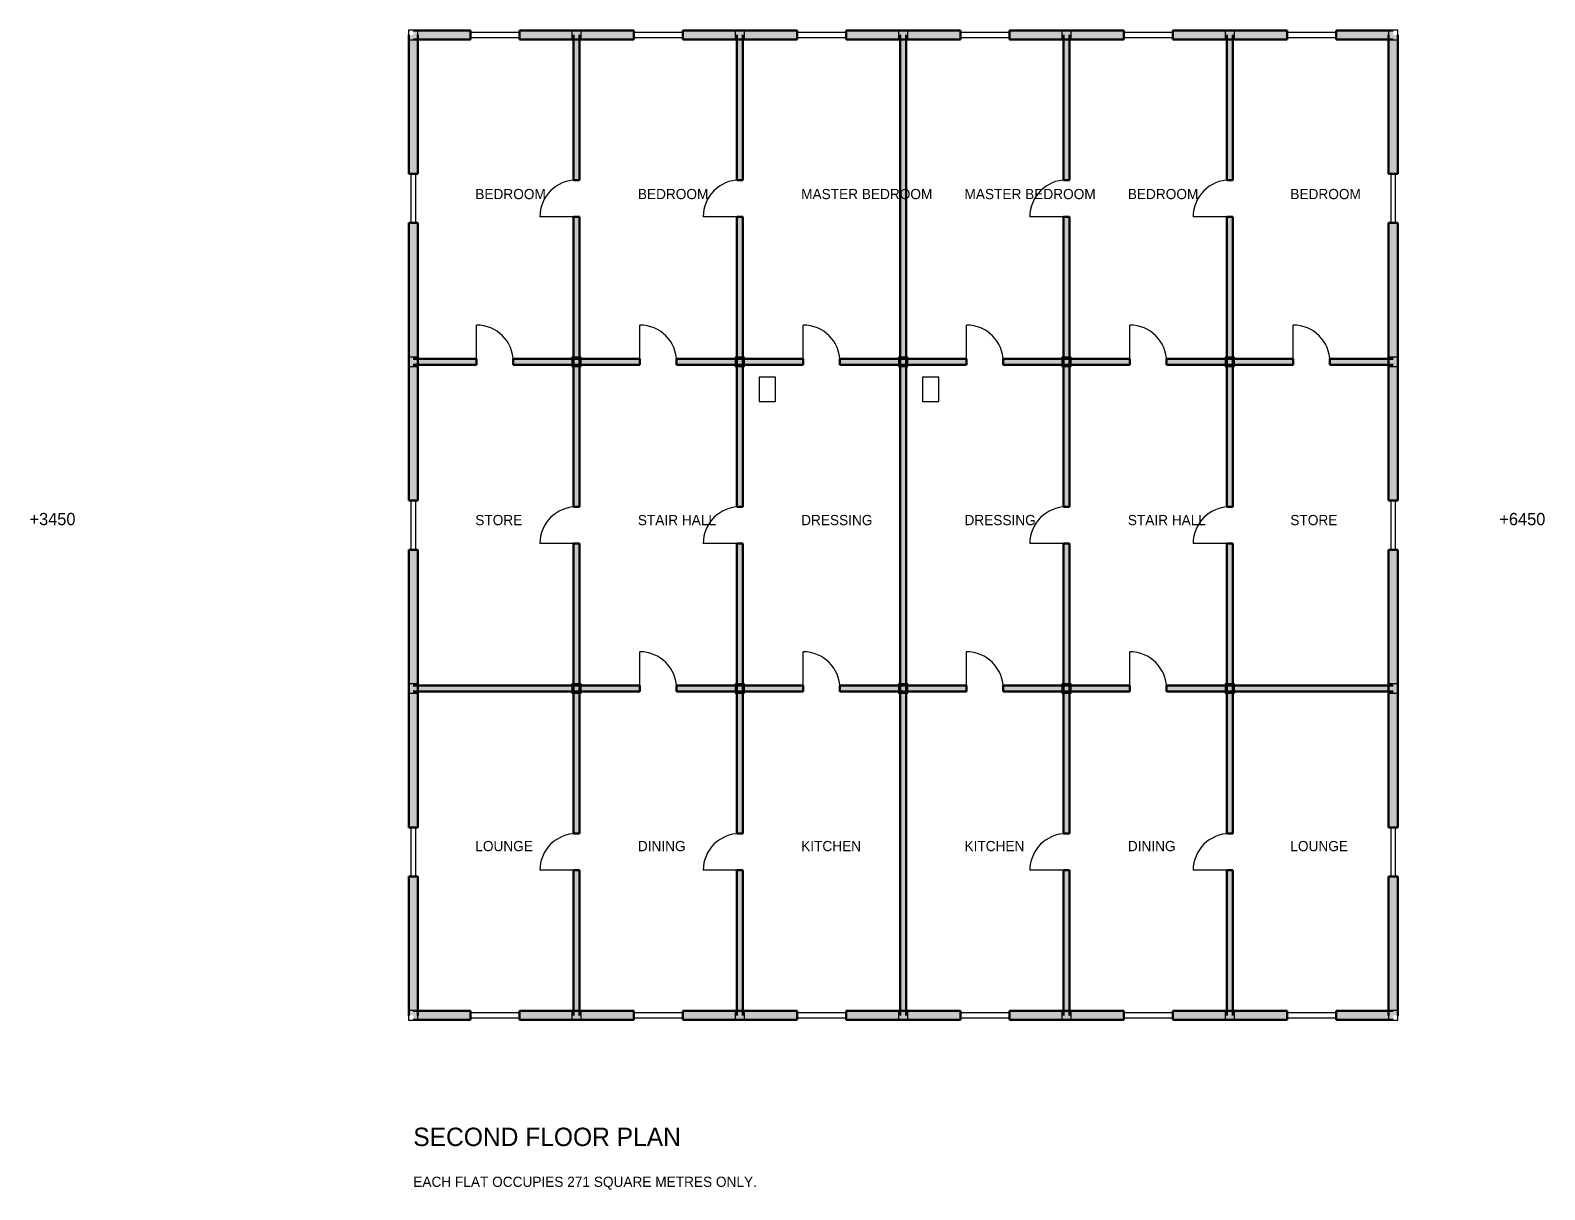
# Model space of a CAD drawing. Header units: millimetres. Extents: x -115 to 209599, y -4269 to 24115.
# Drawn here: x 62620 to 99711, y -4269 to 24115 of the extents above; entities that cross this region are included whole.
import ezdxf

# ---------------------------------------------------------------- set-up
doc = ezdxf.new("R2010")
doc.units = ezdxf.units.MM
for name, color, linetype in [('COLUMN', 6, 'CONTINUOUS'), ('DOOR', 3, 'CONTINUOUS'), ('HATCH', 5, 'CONTINUOUS'), ('SANITARY', 1, 'CONTINUOUS'), ('TEXT', 7, 'CONTINUOUS'), ('WALL', 4, 'CONTINUOUS'), ('WIND', 2, 'CONTINUOUS')]:
    doc.layers.add(name, color=color, linetype=linetype)

msp = doc.modelspace()

# ---------------------------------------------------------------- hatches: boundary and pattern name
at = {"layer": 'HATCH'}
h = msp.add_hatch(color=256, dxfattribs=at)
h.dxf.hatch_style = 1
h.paths.add_polyline_path([(72000, 23887.5), (73400, 23887.5), (73400, 24112.5), (72000, 24112.5)])
h = msp.add_hatch(color=256, dxfattribs=at)
h.dxf.hatch_style = 1
h.paths.add_polyline_path([(74600, 23887.5), (76000, 23887.5), (76000, 24112.5), (74600, 24112.5)])
h = msp.add_hatch(color=256, dxfattribs=at)
h.dxf.hatch_style = 1
h.paths.add_polyline_path([(76000, 23887.5), (77400, 23887.5), (77400, 24112.5), (76000, 24112.5)])
h = msp.add_hatch(color=256, dxfattribs=at)
h.dxf.hatch_style = 1
h.paths.add_polyline_path([(78600, 23887.5), (80000, 23887.5), (80000, 24112.5), (78600, 24112.5)])
h = msp.add_hatch(color=256, dxfattribs=at)
h.dxf.hatch_style = 1
h.paths.add_polyline_path([(80000, 23887.5), (81400, 23887.5), (81400, 24112.5), (80000, 24112.5)])
h = msp.add_hatch(color=256, dxfattribs=at)
h.dxf.hatch_style = 1
h.paths.add_polyline_path([(82600, 23887.5), (84000, 23887.5), (84000, 24112.5), (82600, 24112.5)])
h = msp.add_hatch(color=256, dxfattribs=at)
h.dxf.hatch_style = 1
h.paths.add_polyline_path([(84000, 23887.5), (85400, 23887.5), (85400, 24112.5), (84000, 24112.5)])
h = msp.add_hatch(color=256, dxfattribs=at)
h.dxf.hatch_style = 1
h.paths.add_polyline_path([(86600, 23887.5), (88000, 23887.5), (88000, 24112.5), (86600, 24112.5)])
h = msp.add_hatch(color=256, dxfattribs=at)
h.dxf.hatch_style = 1
h.paths.add_polyline_path([(88000, 23887.5), (89400, 23887.5), (89400, 24112.5), (88000, 24112.5)])
h = msp.add_hatch(color=256, dxfattribs=at)
h.dxf.hatch_style = 1
h.paths.add_polyline_path([(90600, 23887.5), (92000, 23887.5), (92000, 24112.5), (90600, 24112.5)])
h = msp.add_hatch(color=256, dxfattribs=at)
h.dxf.hatch_style = 1
h.paths.add_polyline_path([(92000, 23887.5), (93400, 23887.5), (93400, 24112.5), (92000, 24112.5)])
h = msp.add_hatch(color=256, dxfattribs=at)
h.dxf.hatch_style = 1
h.paths.add_polyline_path([(94600, 23887.5), (96000, 23887.5), (96000, 24112.5), (94600, 24112.5)])
h = msp.add_hatch(color=256, dxfattribs=at)
h.dxf.hatch_style = 1
h.paths.add_polyline_path([(71887.5, 20600), (72112.5, 20600), (72112.5, 24000), (71887.5, 24000)])
h = msp.add_hatch(color=256, dxfattribs=at)
h.dxf.hatch_style = 1
h.paths.add_polyline_path([(75925, 20450), (76075, 20450), (76075, 24000), (75925, 24000)])
h = msp.add_hatch(color=256, dxfattribs=at)
h.dxf.hatch_style = 1
h.paths.add_polyline_path([(79925, 20450), (80075, 20450), (80075, 24000), (79925, 24000)])
h = msp.add_hatch(color=256, dxfattribs=at)
h.dxf.hatch_style = 1
h.paths.add_polyline_path([(83925, 16000), (84075, 16000), (84075, 24000), (83925, 24000)])
h = msp.add_hatch(color=256, dxfattribs=at)
h.dxf.hatch_style = 1
h.paths.add_polyline_path([(87925, 20450), (88075, 20450), (88075, 24000), (87925, 24000)])
h = msp.add_hatch(color=256, dxfattribs=at)
h.dxf.hatch_style = 1
h.paths.add_polyline_path([(91925, 20450), (92075, 20450), (92075, 24000), (91925, 24000)])
h = msp.add_hatch(color=256, dxfattribs=at)
h.dxf.hatch_style = 1
h.paths.add_polyline_path([(95887.5, 20600), (96112.5, 20600), (96112.5, 24000), (95887.5, 24000)])
h = msp.add_hatch(color=256, dxfattribs=at)
h.dxf.hatch_style = 1
h.paths.add_polyline_path([(71887.5, 16000), (72112.5, 16000), (72112.5, 19400), (71887.5, 19400)])
h = msp.add_hatch(color=256, dxfattribs=at)
h.dxf.hatch_style = 1
h.paths.add_polyline_path([(75925, 16000), (76075, 16000), (76075, 19550), (75925, 19550)])
h = msp.add_hatch(color=256, dxfattribs=at)
h.dxf.hatch_style = 1
h.paths.add_polyline_path([(79925, 16000), (80075, 16000), (80075, 19550), (79925, 19550)])
h = msp.add_hatch(color=256, dxfattribs=at)
h.dxf.hatch_style = 1
h.paths.add_polyline_path([(87925, 16000), (88075, 16000), (88075, 19550), (87925, 19550)])
h = msp.add_hatch(color=256, dxfattribs=at)
h.dxf.hatch_style = 1
h.paths.add_polyline_path([(91925, 16000), (92075, 16000), (92075, 19550), (91925, 19550)])
h = msp.add_hatch(color=256, dxfattribs=at)
h.dxf.hatch_style = 1
h.paths.add_polyline_path([(95887.5, 16000), (96112.5, 16000), (96112.5, 19400), (95887.5, 19400)])
h = msp.add_hatch(color=256, dxfattribs=at)
h.dxf.hatch_style = 1
h.paths.add_polyline_path([(71887.5, 12600), (72112.5, 12600), (72112.5, 16000), (71887.5, 16000)])
h = msp.add_hatch(color=256, dxfattribs=at)
h.dxf.hatch_style = 1
h.paths.add_polyline_path([(72000, 15925), (73550, 15925), (73550, 16075), (72000, 16075)])
h = msp.add_hatch(color=256, dxfattribs=at)
h.dxf.hatch_style = 1
h.paths.add_polyline_path([(74450, 15925), (76000, 15925), (76000, 16075), (74450, 16075)])
h = msp.add_hatch(color=256, dxfattribs=at)
h.dxf.hatch_style = 1
h.paths.add_polyline_path([(75925, 12450), (76075, 12450), (76075, 16000), (75925, 16000)])
h = msp.add_hatch(color=256, dxfattribs=at)
h.dxf.hatch_style = 1
h.paths.add_polyline_path([(76000, 15925), (77550, 15925), (77550, 16075), (76000, 16075)])
h = msp.add_hatch(color=256, dxfattribs=at)
h.dxf.hatch_style = 1
h.paths.add_polyline_path([(78450, 15925), (80000, 15925), (80000, 16075), (78450, 16075)])
h = msp.add_hatch(color=256, dxfattribs=at)
h.dxf.hatch_style = 1
h.paths.add_polyline_path([(79925, 12450), (80075, 12450), (80075, 16000), (79925, 16000)])
h = msp.add_hatch(color=256, dxfattribs=at)
h.dxf.hatch_style = 1
h.paths.add_polyline_path([(80000, 15925), (81550, 15925), (81550, 16075), (80000, 16075)])
h = msp.add_hatch(color=256, dxfattribs=at)
h.dxf.hatch_style = 1
h.paths.add_polyline_path([(82450, 15925), (84000, 15925), (84000, 16075), (82450, 16075)])
h = msp.add_hatch(color=256, dxfattribs=at)
h.dxf.hatch_style = 1
h.paths.add_polyline_path([(83925, 8000), (84075, 8000), (84075, 16000), (83925, 16000)])
h = msp.add_hatch(color=256, dxfattribs=at)
h.dxf.hatch_style = 1
h.paths.add_polyline_path([(84000, 15925), (85550, 15925), (85550, 16075), (84000, 16075)])
h = msp.add_hatch(color=256, dxfattribs=at)
h.dxf.hatch_style = 1
h.paths.add_polyline_path([(86450, 15925), (88000, 15925), (88000, 16075), (86450, 16075)])
h = msp.add_hatch(color=256, dxfattribs=at)
h.dxf.hatch_style = 1
h.paths.add_polyline_path([(87925, 12450), (88075, 12450), (88075, 16000), (87925, 16000)])
h = msp.add_hatch(color=256, dxfattribs=at)
h.dxf.hatch_style = 1
h.paths.add_polyline_path([(88000, 15925), (89550, 15925), (89550, 16075), (88000, 16075)])
h = msp.add_hatch(color=256, dxfattribs=at)
h.dxf.hatch_style = 1
h.paths.add_polyline_path([(90450, 15925), (92000, 15925), (92000, 16075), (90450, 16075)])
h = msp.add_hatch(color=256, dxfattribs=at)
h.dxf.hatch_style = 1
h.paths.add_polyline_path([(91925, 12450), (92075, 12450), (92075, 16000), (91925, 16000)])
h = msp.add_hatch(color=256, dxfattribs=at)
h.dxf.hatch_style = 1
h.paths.add_polyline_path([(92000, 15925), (93550, 15925), (93550, 16075), (92000, 16075)])
h = msp.add_hatch(color=256, dxfattribs=at)
h.dxf.hatch_style = 1
h.paths.add_polyline_path([(94450, 15925), (96000, 15925), (96000, 16075), (94450, 16075)])
h = msp.add_hatch(color=256, dxfattribs=at)
h.dxf.hatch_style = 1
h.paths.add_polyline_path([(95887.5, 12600), (96112.5, 12600), (96112.5, 16000), (95887.5, 16000)])
h = msp.add_hatch(color=256, dxfattribs=at)
h.dxf.hatch_style = 1
h.paths.add_polyline_path([(75925, 8000), (76075, 8000), (76075, 11550), (75925, 11550)])
h = msp.add_hatch(color=256, dxfattribs=at)
h.dxf.hatch_style = 1
h.paths.add_polyline_path([(79925, 8000), (80075, 8000), (80075, 11550), (79925, 11550)])
h = msp.add_hatch(color=256, dxfattribs=at)
h.dxf.hatch_style = 1
h.paths.add_polyline_path([(87925, 8000), (88075, 8000), (88075, 11550), (87925, 11550)])
h = msp.add_hatch(color=256, dxfattribs=at)
h.dxf.hatch_style = 1
h.paths.add_polyline_path([(91925, 8000), (92075, 8000), (92075, 11550), (91925, 11550)])
h = msp.add_hatch(color=256, dxfattribs=at)
h.dxf.hatch_style = 1
h.paths.add_polyline_path([(71887.5, 8000), (72112.5, 8000), (72112.5, 11400), (71887.5, 11400)])
h = msp.add_hatch(color=256, dxfattribs=at)
h.dxf.hatch_style = 1
h.paths.add_polyline_path([(95887.5, 8000), (96112.5, 8000), (96112.5, 11400), (95887.5, 11400)])
h = msp.add_hatch(color=256, dxfattribs=at)
h.dxf.hatch_style = 1
h.paths.add_polyline_path([(71887.5, 4600), (72112.5, 4600), (72112.5, 8000), (71887.5, 8000)])
h = msp.add_hatch(color=256, dxfattribs=at)
h.dxf.hatch_style = 1
h.paths.add_polyline_path([(72000, 7925), (76000, 7925), (76000, 8075), (72000, 8075)])
h = msp.add_hatch(color=256, dxfattribs=at)
h.dxf.hatch_style = 1
h.paths.add_polyline_path([(75925, 4450), (76075, 4450), (76075, 8000), (75925, 8000)])
h = msp.add_hatch(color=256, dxfattribs=at)
h.dxf.hatch_style = 1
h.paths.add_polyline_path([(76000, 7925), (77550, 7925), (77550, 8075), (76000, 8075)])
h = msp.add_hatch(color=256, dxfattribs=at)
h.dxf.hatch_style = 1
h.paths.add_polyline_path([(78450, 7925), (80000, 7925), (80000, 8075), (78450, 8075)])
h = msp.add_hatch(color=256, dxfattribs=at)
h.dxf.hatch_style = 1
h.paths.add_polyline_path([(79925, 4450), (80075, 4450), (80075, 8000), (79925, 8000)])
h = msp.add_hatch(color=256, dxfattribs=at)
h.dxf.hatch_style = 1
h.paths.add_polyline_path([(80000, 7925), (81550, 7925), (81550, 8075), (80000, 8075)])
h = msp.add_hatch(color=256, dxfattribs=at)
h.dxf.hatch_style = 1
h.paths.add_polyline_path([(82450, 7925), (84000, 7925), (84000, 8075), (82450, 8075)])
h = msp.add_hatch(color=256, dxfattribs=at)
h.dxf.hatch_style = 1
h.paths.add_polyline_path([(83925, 0), (84075, 0), (84075, 8000), (83925, 8000)])
h = msp.add_hatch(color=256, dxfattribs=at)
h.dxf.hatch_style = 1
h.paths.add_polyline_path([(84000, 7925), (85550, 7925), (85550, 8075), (84000, 8075)])
h = msp.add_hatch(color=256, dxfattribs=at)
h.dxf.hatch_style = 1
h.paths.add_polyline_path([(86450, 7925), (88000, 7925), (88000, 8075), (86450, 8075)])
h = msp.add_hatch(color=256, dxfattribs=at)
h.dxf.hatch_style = 1
h.paths.add_polyline_path([(87925, 4450), (88075, 4450), (88075, 8000), (87925, 8000)])
h = msp.add_hatch(color=256, dxfattribs=at)
h.dxf.hatch_style = 1
h.paths.add_polyline_path([(88000, 7925), (89550, 7925), (89550, 8075), (88000, 8075)])
h = msp.add_hatch(color=256, dxfattribs=at)
h.dxf.hatch_style = 1
h.paths.add_polyline_path([(90450, 7925), (92000, 7925), (92000, 8075), (90450, 8075)])
h = msp.add_hatch(color=256, dxfattribs=at)
h.dxf.hatch_style = 1
h.paths.add_polyline_path([(91925, 4450), (92075, 4450), (92075, 8000), (91925, 8000)])
h = msp.add_hatch(color=256, dxfattribs=at)
h.dxf.hatch_style = 1
h.paths.add_polyline_path([(92000, 7925), (96000, 7925), (96000, 8075), (92000, 8075)])
h = msp.add_hatch(color=256, dxfattribs=at)
h.dxf.hatch_style = 1
h.paths.add_polyline_path([(95887.5, 4600), (96112.5, 4600), (96112.5, 8000), (95887.5, 8000)])
h = msp.add_hatch(color=256, dxfattribs=at)
h.dxf.hatch_style = 1
h.paths.add_polyline_path([(71887.5, 0), (72112.5, 0), (72112.5, 3400), (71887.5, 3400)])
h = msp.add_hatch(color=256, dxfattribs=at)
h.dxf.hatch_style = 1
h.paths.add_polyline_path([(75925, 0), (76075, 0), (76075, 3550), (75925, 3550)])
h = msp.add_hatch(color=256, dxfattribs=at)
h.dxf.hatch_style = 1
h.paths.add_polyline_path([(79925, 0), (80075, 0), (80075, 3550), (79925, 3550)])
h = msp.add_hatch(color=256, dxfattribs=at)
h.dxf.hatch_style = 1
h.paths.add_polyline_path([(87925, 0), (88075, 0), (88075, 3550), (87925, 3550)])
h = msp.add_hatch(color=256, dxfattribs=at)
h.dxf.hatch_style = 1
h.paths.add_polyline_path([(91925, 0), (92075, 0), (92075, 3550), (91925, 3550)])
h = msp.add_hatch(color=256, dxfattribs=at)
h.dxf.hatch_style = 1
h.paths.add_polyline_path([(95887.5, 0), (96112.5, 0), (96112.5, 3400), (95887.5, 3400)])
h = msp.add_hatch(color=256, dxfattribs=at)
h.dxf.hatch_style = 1
h.paths.add_polyline_path([(72000, -112.5), (73400, -112.5), (73400, 112.5), (72000, 112.5)])
h = msp.add_hatch(color=256, dxfattribs=at)
h.dxf.hatch_style = 1
h.paths.add_polyline_path([(74600, -112.5), (76000, -112.5), (76000, 112.5), (74600, 112.5)])
h = msp.add_hatch(color=256, dxfattribs=at)
h.dxf.hatch_style = 1
h.paths.add_polyline_path([(76000, -112.5), (77400, -112.5), (77400, 112.5), (76000, 112.5)])
h = msp.add_hatch(color=256, dxfattribs=at)
h.dxf.hatch_style = 1
h.paths.add_polyline_path([(78600, -112.5), (80000, -112.5), (80000, 112.5), (78600, 112.5)])
h = msp.add_hatch(color=256, dxfattribs=at)
h.dxf.hatch_style = 1
h.paths.add_polyline_path([(80000, -112.5), (81400, -112.5), (81400, 112.5), (80000, 112.5)])
h = msp.add_hatch(color=256, dxfattribs=at)
h.dxf.hatch_style = 1
h.paths.add_polyline_path([(82600, -112.5), (84000, -112.5), (84000, 112.5), (82600, 112.5)])
h = msp.add_hatch(color=256, dxfattribs=at)
h.dxf.hatch_style = 1
h.paths.add_polyline_path([(84000, -112.5), (85400, -112.5), (85400, 112.5), (84000, 112.5)])
h = msp.add_hatch(color=256, dxfattribs=at)
h.dxf.hatch_style = 1
h.paths.add_polyline_path([(86600, -112.5), (88000, -112.5), (88000, 112.5), (86600, 112.5)])
h = msp.add_hatch(color=256, dxfattribs=at)
h.dxf.hatch_style = 1
h.paths.add_polyline_path([(88000, -112.5), (89400, -112.5), (89400, 112.5), (88000, 112.5)])
h = msp.add_hatch(color=256, dxfattribs=at)
h.dxf.hatch_style = 1
h.paths.add_polyline_path([(90600, -112.5), (92000, -112.5), (92000, 112.5), (90600, 112.5)])
h = msp.add_hatch(color=256, dxfattribs=at)
h.dxf.hatch_style = 1
h.paths.add_polyline_path([(92000, -112.5), (93400, -112.5), (93400, 112.5), (92000, 112.5)])
h = msp.add_hatch(color=256, dxfattribs=at)
h.dxf.hatch_style = 1
h.paths.add_polyline_path([(94600, -112.5), (96000, -112.5), (96000, 112.5), (94600, 112.5)])

# ---------------------------------------------------------------- linework, layer by layer
at = {"layer": 'COLUMN'}
for points in [[(71885, 23885), (72115, 23885), (72115, 24115), (71885, 24115)], [(75885, 23885), (76115, 23885), (76115, 24115), (75885, 24115)], [(79885, 23885), (80115, 23885), (80115, 24115), (79885, 24115)], [(83885, 23885), (84115, 23885), (84115, 24115), (83885, 24115)], [(87885, 23885), (88115, 23885), (88115, 24115), (87885, 24115)], [(91885, 23885), (92115, 23885), (92115, 24115), (91885, 24115)], [(95885, 23885), (96115, 23885), (96115, 24115), (95885, 24115)], [(71885, 15885), (72115, 15885), (72115, 16115), (71885, 16115)], [(75885, 15885), (76115, 15885), (76115, 16115), (75885, 16115)], [(79885, 15885), (80115, 15885), (80115, 16115), (79885, 16115)], [(83885, 15885), (84115, 15885), (84115, 16115), (83885, 16115)], [(87885, 15885), (88115, 15885), (88115, 16115), (87885, 16115)], [(91885, 15885), (92115, 15885), (92115, 16115), (91885, 16115)], [(95885, 15885), (96115, 15885), (96115, 16115), (95885, 16115)], [(71885, 7885), (72115, 7885), (72115, 8115), (71885, 8115)], [(75885, 7885), (76115, 7885), (76115, 8115), (75885, 8115)], [(79885, 7885), (80115, 7885), (80115, 8115), (79885, 8115)], [(83885, 7885), (84115, 7885), (84115, 8115), (83885, 8115)], [(87885, 7885), (88115, 7885), (88115, 8115), (87885, 8115)], [(91885, 7885), (92115, 7885), (92115, 8115), (91885, 8115)], [(95885, 7885), (96115, 7885), (96115, 8115), (95885, 8115)], [(71885, -115), (72115, -115), (72115, 115), (71885, 115)], [(75885, -115), (76115, -115), (76115, 115), (75885, 115)], [(79885, -115), (80115, -115), (80115, 115), (79885, 115)], [(83885, -115), (84115, -115), (84115, 115), (83885, 115)], [(87885, -115), (88115, -115), (88115, 115), (87885, 115)], [(91885, -115), (92115, -115), (92115, 115), (91885, 115)], [(95885, -115), (96115, -115), (96115, 115), (95885, 115)]]:
    msp.add_lwpolyline(points, close=True, dxfattribs=at)
at = {"layer": 'DOOR'}
for p, q in [((76000, 19550), (75100, 19550)), ((80000, 19550), (79100, 19550)), ((88000, 19550), (87100, 19550)), ((92000, 19550), (91100, 19550)), ((73550, 16000), (73550, 16900)), ((77550, 16000), (77550, 16900)), ((81550, 16000), (81550, 16900)), ((85550, 16000), (85550, 16900)), ((89550, 16000), (89550, 16900)), ((93550, 16000), (93550, 16900)), ((76000, 11550), (75100, 11550)), ((80000, 11550), (79100, 11550)), ((88000, 11550), (87100, 11550)), ((92000, 11550), (91100, 11550)), ((77550, 8000), (77550, 8900)), ((81550, 8000), (81550, 8900)), ((85550, 8000), (85550, 8900)), ((89550, 8000), (89550, 8900)), ((76000, 3550), (75100, 3550)), ((80000, 3550), (79100, 3550)), ((88000, 3550), (87100, 3550)), ((92000, 3550), (91100, 3550))]:
    msp.add_line(p, q, dxfattribs=at)
for centre, start, end in [((76000, 19550), 90, 180), ((80000, 19550), 90, 180), ((88000, 19550), 90, 180), ((92000, 19550), 90, 180), ((73550, 16000), 0, 90), ((77550, 16000), 0, 90), ((81550, 16000), 0, 90), ((85550, 16000), 0, 90), ((89550, 16000), 0, 90), ((93550, 16000), 0, 90), ((76000, 11550), 90, 180), ((80000, 11550), 90, 180), ((88000, 11550), 90, 180), ((92000, 11550), 90, 180), ((77550, 8000), 0, 90), ((81550, 8000), 0, 90), ((85550, 8000), 0, 90), ((89550, 8000), 0, 90), ((76000, 3550), 90, 180), ((80000, 3550), 90, 180), ((88000, 3550), 90, 180), ((92000, 3550), 90, 180)]:
    msp.add_arc(centre, 900, start, end, dxfattribs=at)
at = {"layer": 'SANITARY'}
for points in [[(80475, 15025), (80875, 15025), (80875, 15625), (80475, 15625)], [(84475, 15025), (84875, 15025), (84875, 15625), (84475, 15625)]]:
    msp.add_lwpolyline(points, close=True, dxfattribs=at)
at = {"layer": 'WALL', "lineweight": 50}
for p, q in [((73400, 24112.5), (72000, 24112.5)), ((73400, 23887.5), (73400, 24112.5)), ((76000, 24112.5), (74600, 24112.5)), ((74600, 23887.5), (74600, 24112.5)), ((77400, 24112.5), (76000, 24112.5)), ((77400, 23887.5), (77400, 24112.5)), ((80000, 24112.5), (78600, 24112.5)), ((78600, 23887.5), (78600, 24112.5)), ((81400, 24112.5), (80000, 24112.5)), ((81400, 23887.5), (81400, 24112.5)), ((84000, 24112.5), (82600, 24112.5)), ((82600, 23887.5), (82600, 24112.5)), ((85400, 24112.5), (84000, 24112.5)), ((85400, 23887.5), (85400, 24112.5)), ((88000, 24112.5), (86600, 24112.5)), ((86600, 23887.5), (86600, 24112.5)), ((89400, 24112.5), (88000, 24112.5)), ((89400, 23887.5), (89400, 24112.5)), ((92000, 24112.5), (90600, 24112.5)), ((90600, 23887.5), (90600, 24112.5)), ((93400, 24112.5), (92000, 24112.5)), ((93400, 23887.5), (93400, 24112.5)), ((96000, 24112.5), (94600, 24112.5)), ((94600, 23887.5), (94600, 24112.5)), ((71887.5, 20600), (71887.5, 24000)), ((72000, 23887.5), (73400, 23887.5)), ((72112.5, 24000), (72112.5, 20600)), ((74600, 23887.5), (76000, 23887.5)), ((75925, 20450), (75925, 24000)), ((76000, 23887.5), (77400, 23887.5)), ((76075, 24000), (76075, 20450)), ((78600, 23887.5), (80000, 23887.5)), ((79925, 20450), (79925, 24000)), ((80000, 23887.5), (81400, 23887.5)), ((80075, 24000), (80075, 20450)), ((82600, 23887.5), (84000, 23887.5)), ((83925, 16000), (83925, 24000)), ((84000, 23887.5), (85400, 23887.5)), ((84075, 24000), (84075, 16000)), ((86600, 23887.5), (88000, 23887.5)), ((87925, 20450), (87925, 24000)), ((88000, 23887.5), (89400, 23887.5)), ((88075, 24000), (88075, 20450)), ((90600, 23887.5), (92000, 23887.5)), ((91925, 20450), (91925, 24000)), ((92000, 23887.5), (93400, 23887.5)), ((92075, 24000), (92075, 20450)), ((94600, 23887.5), (96000, 23887.5)), ((95887.5, 20600), (95887.5, 24000)), ((96112.5, 24000), (96112.5, 20600)), ((71887.5, 20600), (72112.5, 20600)), ((75925, 20450), (76075, 20450)), ((79925, 20450), (80075, 20450)), ((87925, 20450), (88075, 20450)), ((91925, 20450), (92075, 20450)), ((95887.5, 20600), (96112.5, 20600)), ((71887.5, 16000), (71887.5, 19400)), ((71887.5, 19400), (72112.5, 19400)), ((72112.5, 19400), (72112.5, 16000)), ((75925, 16000), (75925, 19550)), ((75925, 19550), (76075, 19550)), ((76075, 19550), (76075, 16000)), ((79925, 16000), (79925, 19550)), ((79925, 19550), (80075, 19550)), ((80075, 19550), (80075, 16000)), ((87925, 16000), (87925, 19550)), ((87925, 19550), (88075, 19550)), ((88075, 19550), (88075, 16000)), ((91925, 16000), (91925, 19550)), ((91925, 19550), (92075, 19550)), ((92075, 19550), (92075, 16000)), ((95887.5, 16000), (95887.5, 19400)), ((95887.5, 19400), (96112.5, 19400)), ((96112.5, 19400), (96112.5, 16000)), ((71887.5, 12600), (71887.5, 16000)), ((73550, 16075), (72000, 16075)), ((72112.5, 16000), (72112.5, 12600)), ((73550, 15925), (73550, 16075)), ((76000, 16075), (74450, 16075)), ((74450, 15925), (74450, 16075)), ((75925, 12450), (75925, 16000)), ((77550, 16075), (76000, 16075)), ((76075, 16000), (76075, 12450)), ((77550, 15925), (77550, 16075)), ((80000, 16075), (78450, 16075)), ((78450, 15925), (78450, 16075)), ((79925, 12450), (79925, 16000)), ((81550, 16075), (80000, 16075)), ((80075, 16000), (80075, 12450)), ((81550, 15925), (81550, 16075)), ((84000, 16075), (82450, 16075)), ((82450, 15925), (82450, 16075)), ((83925, 8000), (83925, 16000)), ((85550, 16075), (84000, 16075)), ((84075, 16000), (84075, 8000)), ((85550, 15925), (85550, 16075)), ((88000, 16075), (86450, 16075)), ((86450, 15925), (86450, 16075)), ((87925, 12450), (87925, 16000)), ((89550, 16075), (88000, 16075)), ((88075, 16000), (88075, 12450)), ((89550, 15925), (89550, 16075)), ((92000, 16075), (90450, 16075)), ((90450, 15925), (90450, 16075)), ((91925, 12450), (91925, 16000)), ((93550, 16075), (92000, 16075)), ((92075, 16000), (92075, 12450)), ((93550, 15925), (93550, 16075)), ((96000, 16075), (94450, 16075)), ((94450, 15925), (94450, 16075)), ((95887.5, 12600), (95887.5, 16000)), ((96112.5, 16000), (96112.5, 12600)), ((72000, 15925), (73550, 15925)), ((74450, 15925), (76000, 15925)), ((76000, 15925), (77550, 15925)), ((78450, 15925), (80000, 15925)), ((80000, 15925), (81550, 15925)), ((82450, 15925), (84000, 15925)), ((84000, 15925), (85550, 15925)), ((86450, 15925), (88000, 15925)), ((88000, 15925), (89550, 15925)), ((90450, 15925), (92000, 15925)), ((92000, 15925), (93550, 15925)), ((94450, 15925), (96000, 15925)), ((71887.5, 12600), (72112.5, 12600)), ((75925, 12450), (76075, 12450)), ((79925, 12450), (80075, 12450)), ((87925, 12450), (88075, 12450)), ((91925, 12450), (92075, 12450)), ((95887.5, 12600), (96112.5, 12600)), ((75925, 8000), (75925, 11550)), ((75925, 11550), (76075, 11550)), ((76075, 11550), (76075, 8000)), ((79925, 8000), (79925, 11550)), ((79925, 11550), (80075, 11550)), ((80075, 11550), (80075, 8000)), ((87925, 8000), (87925, 11550)), ((87925, 11550), (88075, 11550)), ((88075, 11550), (88075, 8000)), ((91925, 8000), (91925, 11550)), ((91925, 11550), (92075, 11550)), ((92075, 11550), (92075, 8000)), ((71887.5, 8000), (71887.5, 11400)), ((71887.5, 11400), (72112.5, 11400)), ((72112.5, 11400), (72112.5, 8000)), ((95887.5, 8000), (95887.5, 11400)), ((95887.5, 11400), (96112.5, 11400)), ((96112.5, 11400), (96112.5, 8000)), ((71887.5, 4600), (71887.5, 8000)), ((76000, 8075), (72000, 8075)), ((72000, 7925), (76000, 7925)), ((72112.5, 8000), (72112.5, 4600)), ((75925, 4450), (75925, 8000)), ((77550, 8075), (76000, 8075)), ((76000, 7925), (77550, 7925)), ((76075, 8000), (76075, 4450)), ((77550, 7925), (77550, 8075)), ((80000, 8075), (78450, 8075)), ((78450, 7925), (78450, 8075)), ((78450, 7925), (80000, 7925)), ((79925, 4450), (79925, 8000)), ((81550, 8075), (80000, 8075)), ((80000, 7925), (81550, 7925)), ((80075, 8000), (80075, 4450)), ((81550, 7925), (81550, 8075)), ((84000, 8075), (82450, 8075)), ((82450, 7925), (82450, 8075)), ((82450, 7925), (84000, 7925)), ((83925, 0), (83925, 8000)), ((85550, 8075), (84000, 8075)), ((84000, 7925), (85550, 7925)), ((84075, 8000), (84075, 0)), ((85550, 7925), (85550, 8075)), ((88000, 8075), (86450, 8075)), ((86450, 7925), (86450, 8075)), ((86450, 7925), (88000, 7925)), ((87925, 4450), (87925, 8000)), ((89550, 8075), (88000, 8075)), ((88000, 7925), (89550, 7925)), ((88075, 8000), (88075, 4450)), ((89550, 7925), (89550, 8075)), ((92000, 8075), (90450, 8075)), ((90450, 7925), (90450, 8075)), ((90450, 7925), (92000, 7925)), ((91925, 4450), (91925, 8000)), ((96000, 8075), (92000, 8075)), ((92000, 7925), (96000, 7925)), ((92075, 8000), (92075, 4450)), ((95887.5, 4600), (95887.5, 8000)), ((96112.5, 8000), (96112.5, 4600)), ((71887.5, 4600), (72112.5, 4600)), ((95887.5, 4600), (96112.5, 4600)), ((75925, 4450), (76075, 4450)), ((79925, 4450), (80075, 4450)), ((87925, 4450), (88075, 4450)), ((91925, 4450), (92075, 4450)), ((71887.5, 0), (71887.5, 3400)), ((71887.5, 3400), (72112.5, 3400)), ((72112.5, 3400), (72112.5, 0)), ((75925, 0), (75925, 3550)), ((75925, 3550), (76075, 3550)), ((76075, 3550), (76075, 0)), ((79925, 0), (79925, 3550)), ((79925, 3550), (80075, 3550)), ((80075, 3550), (80075, 0)), ((87925, 0), (87925, 3550)), ((87925, 3550), (88075, 3550)), ((88075, 3550), (88075, 0)), ((91925, 0), (91925, 3550)), ((91925, 3550), (92075, 3550)), ((92075, 3550), (92075, 0)), ((95887.5, 0), (95887.5, 3400)), ((95887.5, 3400), (96112.5, 3400)), ((96112.5, 3400), (96112.5, 0)), ((73400, 112.5), (72000, 112.5)), ((73400, -112.5), (73400, 112.5)), ((76000, 112.5), (74600, 112.5)), ((74600, -112.5), (74600, 112.5)), ((77400, 112.5), (76000, 112.5)), ((77400, -112.5), (77400, 112.5)), ((80000, 112.5), (78600, 112.5)), ((78600, -112.5), (78600, 112.5)), ((81400, 112.5), (80000, 112.5)), ((81400, -112.5), (81400, 112.5)), ((84000, 112.5), (82600, 112.5)), ((82600, -112.5), (82600, 112.5)), ((85400, 112.5), (84000, 112.5)), ((85400, -112.5), (85400, 112.5)), ((88000, 112.5), (86600, 112.5)), ((86600, -112.5), (86600, 112.5)), ((89400, 112.5), (88000, 112.5)), ((89400, -112.5), (89400, 112.5)), ((92000, 112.5), (90600, 112.5)), ((90600, -112.5), (90600, 112.5)), ((93400, 112.5), (92000, 112.5)), ((93400, -112.5), (93400, 112.5)), ((96000, 112.5), (94600, 112.5)), ((94600, -112.5), (94600, 112.5)), ((72000, -112.5), (73400, -112.5)), ((74600, -112.5), (76000, -112.5)), ((76000, -112.5), (77400, -112.5)), ((78600, -112.5), (80000, -112.5)), ((80000, -112.5), (81400, -112.5)), ((82600, -112.5), (84000, -112.5)), ((84000, -112.5), (85400, -112.5)), ((86600, -112.5), (88000, -112.5)), ((88000, -112.5), (89400, -112.5)), ((90600, -112.5), (92000, -112.5)), ((92000, -112.5), (93400, -112.5)), ((94600, -112.5), (96000, -112.5))]:
    msp.add_line(p, q, dxfattribs=at)
at = {"layer": 'WIND'}
for points in [[(73400, 23940), (74600, 23940), (74600, 24060), (73400, 24060)], [(77400, 23940), (78600, 23940), (78600, 24060), (77400, 24060)], [(81400, 23940), (82600, 23940), (82600, 24060), (81400, 24060)], [(85400, 23940), (86600, 23940), (86600, 24060), (85400, 24060)], [(89400, 23940), (90600, 23940), (90600, 24060), (89400, 24060)], [(93400, 23940), (94600, 23940), (94600, 24060), (93400, 24060)], [(71940, 19400), (72060, 19400), (72060, 20600), (71940, 20600)], [(95940, 19400), (96060, 19400), (96060, 20600), (95940, 20600)], [(71940, 11400), (72060, 11400), (72060, 12600), (71940, 12600)], [(95940, 11400), (96060, 11400), (96060, 12600), (95940, 12600)], [(71940, 3400), (72060, 3400), (72060, 4600), (71940, 4600)], [(95940, 3400), (96060, 3400), (96060, 4600), (95940, 4600)], [(73400, -60), (74600, -60), (74600, 60), (73400, 60)], [(77400, -60), (78600, -60), (78600, 60), (77400, 60)], [(81400, -60), (82600, -60), (82600, 60), (81400, 60)], [(85400, -60), (86600, -60), (86600, 60), (85400, 60)], [(89400, -60), (90600, -60), (90600, 60), (89400, 60)], [(93400, -60), (94600, -60), (94600, 60), (93400, 60)]]:
    msp.add_lwpolyline(points, close=True, dxfattribs=at)

# ---------------------------------------------------------------- texts
at = {"layer": 'TEXT'}
for s, height, p in [('BEDROOM', 250, (73518.8, 19981.2)), ('BEDROOM', 250, (77500, 19981.2)), ('MASTER BEDROOM', 250, (81500, 19981.2)), ('MASTER BEDROOM', 250, (85500, 19981.2)), ('BEDROOM', 250, (89500, 19981.2)), ('BEDROOM', 250, (93481.2, 19981.2)), ('+3450', 300, (62600, 12000)), ('STORE', 250, (73518.8, 12000)), ('STAIR HALL', 250, (77500, 12000)), ('DRESSING', 250, (81500, 12000)), ('DRESSING', 250, (85500, 12000)), ('STAIR HALL', 250, (89500, 12000)), ('STORE', 250, (93481.2, 12000)), ('+6450', 300, (98600, 12000)), ('LOUNGE', 250, (73518.8, 4018.8)), ('DINING', 250, (77500, 4018.8)), ('KITCHEN', 250, (81500, 4018.8)), ('KITCHEN', 250, (85500, 4018.8)), ('DINING', 250, (89500, 4018.8)), ('LOUNGE', 250, (93481.2, 4018.8)), ('SECOND FLOOR PLAN', 450, (72000, -3200)), ('EACH FLAT OCCUPIES 271 SQUARE METRES ONLY.', 250, (72000, -4200))]:
    msp.add_text(s, height=height, dxfattribs=at).set_placement(p)

doc.saveas('drawing.dxf')
